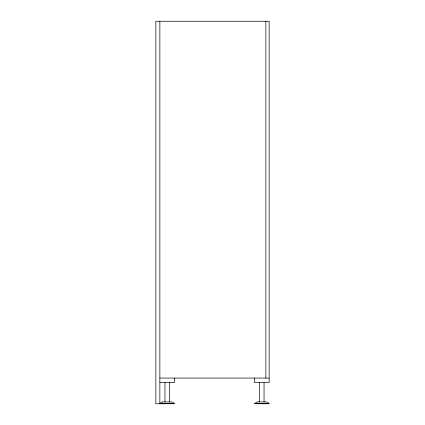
<?xml version="1.0" encoding="UTF-8"?>
<svg xmlns="http://www.w3.org/2000/svg" width="425" height="425" viewBox="0 0 425 425"><rect width="100%" height="100%" fill="white"/><g stroke="black" fill="none" stroke-linecap="round" stroke-linejoin="round"><path stroke-width="0.64" d="M159.858 378.069L269.147 378.069M159.858 382.622L174.431 382.622L174.431 378.069M174.431 403.75L155.853 403.75L155.853 21.25L269.147 21.25L269.147 382.622L254.575 382.622L254.575 378.069M254.575 403.75L269.147 403.75M265.869 21.25L265.869 378.069M264.047 382.622L264.047 401.928M261.858 403.399L261.858 403.75M259.675 382.622L259.675 401.928M169.331 382.622L169.331 401.928M167.147 403.399L167.147 403.75M164.964 382.622L164.964 401.928M159.858 21.25L159.858 403.75M162.483 401.928L159.858 403.399L174.431 403.399L171.806 401.928L162.483 401.928M257.199 401.928L254.575 403.399L269.147 403.399L266.523 401.928L257.199 401.928"/></g></svg>
